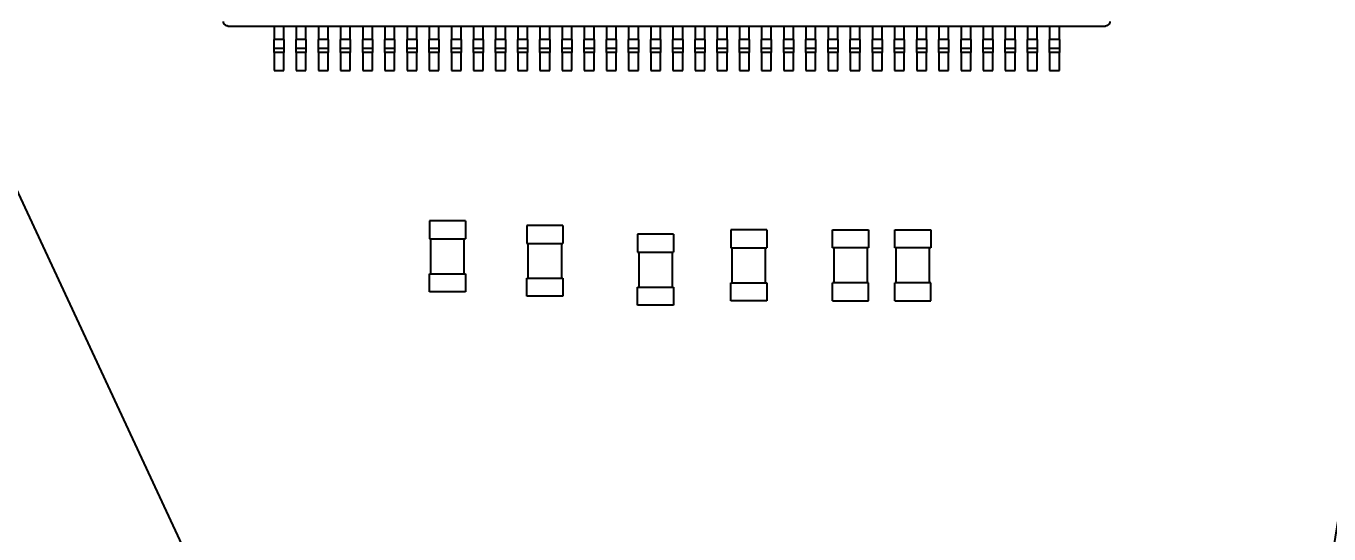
# Model space of a CAD drawing. Header units: millimetres. Extents: x 461 to 1302, y 117 to 711.
# Drawn here: x 648.7 to 707.5, y 509.8 to 532.7 of the extents above; entities that cross this region are included whole.
import ezdxf
from ezdxf import colors
from ezdxf.entities.mleader import LeaderData, LeaderLine
from ezdxf.math import Vec2, Vec3

# ---------------------------------------------------------------- set-up
doc = ezdxf.new("R2010")
doc.units = ezdxf.units.MM
doc.layers.get('0').update_dxf_attribs({"lineweight": 50})
doc.styles.add('GOST-2.304_Type-B_italic', font='')
doc.styles.get('GOST-2.304_Type-B_italic').set_extended_font_data('GOST Common', italic=True)

# ---------------------------------------------------------------- blocks, each defined once
blk = doc.blocks.new('_Dot')
at = {"color": 0, "linetype": 'ByBlock', "lineweight": -2}
blk.add_line((-0.5, 0), (-1, 0), dxfattribs=at)
at = {"color": 0, "linetype": 'ByBlock', "lineweight": 90, "const_width": 0.5}
blk.add_lwpolyline([(-0.25, 0, 1), (0.25, 0, 1)], format="xyb", close=True, dxfattribs=at)

msp = doc.modelspace()

# ---------------------------------------------------------------- linework, layer by layer
at = {"color": 7, "linetype": 'Continuous', "lineweight": 25}
for p, q in [((657.802, 532.71), (657.802, 532.709)), ((657.802, 532.709), (659.882, 532.709)), ((659.882, 532.709), (660.322, 532.709)), ((659.882, 532.709), (659.882, 532.109)), ((660.322, 532.109), (660.322, 532.709)), ((660.322, 532.709), (660.882, 532.709)), ((660.882, 532.709), (660.882, 532.109)), ((660.882, 532.709), (661.322, 532.709)), ((661.322, 532.109), (661.322, 532.709)), ((661.322, 532.709), (661.882, 532.709)), ((661.882, 532.709), (661.882, 532.109)), ((661.882, 532.709), (662.322, 532.709)), ((662.322, 532.109), (662.322, 532.709)), ((662.322, 532.709), (662.882, 532.709)), ((662.882, 532.709), (663.322, 532.709)), ((662.882, 532.709), (662.882, 532.109)), ((663.322, 532.109), (663.322, 532.709)), ((663.322, 532.709), (663.882, 532.709)), ((663.882, 532.709), (664.322, 532.709)), ((663.882, 532.709), (663.882, 532.109)), ((664.322, 532.109), (664.322, 532.709)), ((664.322, 532.709), (664.882, 532.709)), ((664.882, 532.709), (664.882, 532.109)), ((664.882, 532.709), (665.322, 532.709)), ((665.322, 532.109), (665.322, 532.709)), ((665.322, 532.709), (665.882, 532.709)), ((665.882, 532.709), (665.882, 532.109)), ((665.882, 532.709), (666.322, 532.709)), ((666.322, 532.109), (666.322, 532.709)), ((666.322, 532.709), (666.882, 532.709)), ((666.882, 532.709), (667.322, 532.709)), ((666.882, 532.709), (666.882, 532.109)), ((667.322, 532.109), (667.322, 532.709)), ((667.322, 532.709), (667.882, 532.709)), ((667.882, 532.709), (668.322, 532.709)), ((667.882, 532.709), (667.882, 532.109)), ((668.322, 532.109), (668.322, 532.709)), ((668.322, 532.709), (668.882, 532.709)), ((668.882, 532.709), (668.882, 532.109)), ((668.882, 532.709), (669.322, 532.709)), ((669.322, 532.109), (669.322, 532.709)), ((669.322, 532.709), (669.882, 532.709)), ((669.882, 532.709), (669.882, 532.109)), ((669.882, 532.709), (670.322, 532.709)), ((670.322, 532.109), (670.322, 532.709)), ((670.322, 532.709), (670.882, 532.709)), ((670.882, 532.709), (670.882, 532.109)), ((670.882, 532.709), (671.322, 532.709)), ((671.322, 532.109), (671.322, 532.709)), ((671.322, 532.709), (671.882, 532.709)), ((671.882, 532.709), (671.882, 532.109)), ((671.882, 532.709), (672.322, 532.709)), ((672.322, 532.109), (672.322, 532.709)), ((672.322, 532.709), (672.882, 532.709)), ((672.882, 532.709), (672.882, 532.109)), ((672.882, 532.709), (673.322, 532.709)), ((673.322, 532.109), (673.322, 532.709)), ((673.322, 532.709), (673.882, 532.709)), ((673.882, 532.709), (673.882, 532.109)), ((673.882, 532.709), (674.322, 532.709)), ((674.322, 532.109), (674.322, 532.709)), ((674.322, 532.709), (674.882, 532.709)), ((674.882, 532.709), (674.882, 532.109)), ((674.882, 532.709), (675.322, 532.709)), ((675.322, 532.109), (675.322, 532.709)), ((675.322, 532.709), (675.882, 532.709)), ((675.882, 532.709), (676.322, 532.709)), ((675.882, 532.709), (675.882, 532.109)), ((676.322, 532.109), (676.322, 532.709)), ((676.322, 532.709), (676.882, 532.709)), ((676.882, 532.709), (677.322, 532.709)), ((676.882, 532.709), (676.882, 532.109)), ((677.322, 532.109), (677.322, 532.709)), ((677.322, 532.709), (677.882, 532.709)), ((677.882, 532.709), (677.882, 532.109)), ((677.882, 532.709), (678.322, 532.709)), ((678.322, 532.109), (678.322, 532.709)), ((678.322, 532.709), (678.882, 532.709)), ((678.882, 532.709), (679.322, 532.709)), ((678.882, 532.709), (678.882, 532.109)), ((679.322, 532.109), (679.322, 532.709)), ((679.322, 532.709), (679.882, 532.709)), ((679.882, 532.709), (679.882, 532.109)), ((679.882, 532.709), (680.322, 532.709)), ((680.322, 532.109), (680.322, 532.709)), ((680.322, 532.709), (680.882, 532.709)), ((680.882, 532.709), (681.322, 532.709)), ((680.882, 532.709), (680.882, 532.109)), ((681.322, 532.109), (681.322, 532.709)), ((681.322, 532.709), (681.882, 532.709)), ((681.882, 532.709), (681.882, 532.109)), ((681.882, 532.709), (682.322, 532.709)), ((682.322, 532.109), (682.322, 532.709)), ((682.322, 532.709), (682.882, 532.709)), ((682.882, 532.709), (683.322, 532.709)), ((682.882, 532.709), (682.882, 532.109)), ((683.322, 532.109), (683.322, 532.709)), ((683.322, 532.709), (683.882, 532.709)), ((683.882, 532.709), (684.322, 532.709)), ((683.882, 532.709), (683.882, 532.109)), ((684.322, 532.109), (684.322, 532.709)), ((684.322, 532.709), (684.882, 532.709)), ((684.882, 532.709), (684.882, 532.109)), ((684.882, 532.709), (685.322, 532.709)), ((685.322, 532.109), (685.322, 532.709)), ((685.322, 532.709), (685.882, 532.709)), ((685.882, 532.709), (685.882, 532.109)), ((685.882, 532.709), (686.322, 532.709)), ((686.322, 532.109), (686.322, 532.709)), ((686.322, 532.709), (686.882, 532.709)), ((686.882, 532.709), (687.322, 532.709)), ((686.882, 532.709), (686.882, 532.109)), ((687.322, 532.109), (687.322, 532.709)), ((687.322, 532.709), (687.882, 532.709)), ((687.882, 532.709), (687.882, 532.109)), ((687.882, 532.709), (688.322, 532.709)), ((688.322, 532.109), (688.322, 532.709)), ((688.322, 532.709), (688.882, 532.709)), ((688.882, 532.709), (688.882, 532.109)), ((688.882, 532.709), (689.322, 532.709)), ((689.322, 532.109), (689.322, 532.709)), ((689.322, 532.709), (689.882, 532.709)), ((689.882, 532.709), (689.882, 532.109)), ((689.882, 532.709), (690.322, 532.709)), ((690.322, 532.109), (690.322, 532.709)), ((690.322, 532.709), (690.882, 532.709)), ((690.882, 532.709), (690.882, 532.109)), ((690.882, 532.709), (691.322, 532.709)), ((691.322, 532.109), (691.322, 532.709)), ((691.322, 532.709), (691.882, 532.709)), ((691.882, 532.709), (692.322, 532.709)), ((691.882, 532.709), (691.882, 532.109)), ((692.322, 532.109), (692.322, 532.709)), ((692.322, 532.709), (692.882, 532.709)), ((692.882, 532.709), (692.882, 532.109)), ((692.882, 532.709), (693.322, 532.709)), ((693.322, 532.109), (693.322, 532.709)), ((693.322, 532.709), (693.882, 532.709)), ((693.882, 532.709), (694.322, 532.709)), ((693.882, 532.709), (693.882, 532.109)), ((694.322, 532.109), (694.322, 532.709)), ((694.322, 532.709), (694.882, 532.709)), ((694.882, 532.709), (694.882, 532.109)), ((694.882, 532.709), (695.322, 532.709)), ((695.322, 532.109), (695.322, 532.709)), ((695.322, 532.709), (697.402, 532.709)), ((697.402, 532.709), (697.402, 532.71)), ((660.322, 532.109), (659.882, 532.109)), ((659.882, 531.709), (659.882, 532.109)), ((660.322, 532.109), (660.322, 531.709)), ((661.322, 532.109), (660.882, 532.109)), ((660.882, 531.709), (660.882, 532.109)), ((661.322, 532.109), (661.322, 531.709)), ((662.322, 532.109), (661.882, 532.109)), ((661.882, 531.709), (661.882, 532.109)), ((662.322, 532.109), (662.322, 531.709)), ((663.322, 532.109), (662.882, 532.109)), ((662.882, 531.709), (662.882, 532.109)), ((663.322, 532.109), (663.322, 531.709)), ((664.322, 532.109), (663.882, 532.109)), ((663.882, 531.709), (663.882, 532.109)), ((664.322, 532.109), (664.322, 531.709)), ((665.322, 532.109), (664.882, 532.109)), ((664.882, 531.709), (664.882, 532.109)), ((665.322, 532.109), (665.322, 531.709)), ((666.322, 532.109), (665.882, 532.109)), ((665.882, 531.709), (665.882, 532.109)), ((666.322, 532.109), (666.322, 531.709)), ((667.322, 532.109), (666.882, 532.109)), ((666.882, 531.709), (666.882, 532.109)), ((667.322, 532.109), (667.322, 531.709)), ((668.322, 532.109), (667.882, 532.109)), ((667.882, 531.709), (667.882, 532.109)), ((668.322, 532.109), (668.322, 531.709)), ((669.322, 532.109), (668.882, 532.109)), ((668.882, 531.709), (668.882, 532.109)), ((669.322, 532.109), (669.322, 531.709)), ((670.322, 532.109), (669.882, 532.109)), ((669.882, 531.709), (669.882, 532.109)), ((670.322, 532.109), (670.322, 531.709)), ((671.322, 532.109), (670.882, 532.109)), ((670.882, 531.709), (670.882, 532.109)), ((671.322, 532.109), (671.322, 531.709)), ((672.322, 532.109), (671.882, 532.109)), ((671.882, 531.709), (671.882, 532.109)), ((672.322, 532.109), (672.322, 531.709)), ((673.322, 532.109), (672.882, 532.109)), ((672.882, 531.709), (672.882, 532.109)), ((673.322, 532.109), (673.322, 531.709)), ((674.322, 532.109), (673.882, 532.109)), ((673.882, 531.709), (673.882, 532.109)), ((674.322, 532.109), (674.322, 531.709)), ((675.322, 532.109), (674.882, 532.109)), ((674.882, 531.709), (674.882, 532.109)), ((675.322, 532.109), (675.322, 531.709)), ((676.322, 532.109), (675.882, 532.109)), ((675.882, 531.709), (675.882, 532.109)), ((676.322, 532.109), (676.322, 531.709)), ((677.322, 532.109), (676.882, 532.109)), ((676.882, 531.709), (676.882, 532.109)), ((677.322, 532.109), (677.322, 531.709)), ((678.322, 532.109), (677.882, 532.109)), ((677.882, 531.709), (677.882, 532.109)), ((678.322, 532.109), (678.322, 531.709)), ((679.322, 532.109), (678.882, 532.109)), ((678.882, 531.709), (678.882, 532.109)), ((679.322, 532.109), (679.322, 531.709)), ((680.322, 532.109), (679.882, 532.109)), ((679.882, 531.709), (679.882, 532.109)), ((680.322, 532.109), (680.322, 531.709)), ((681.322, 532.109), (680.882, 532.109)), ((680.882, 531.709), (680.882, 532.109)), ((681.322, 532.109), (681.322, 531.709)), ((682.322, 532.109), (681.882, 532.109)), ((681.882, 531.709), (681.882, 532.109)), ((682.322, 532.109), (682.322, 531.709)), ((683.322, 532.109), (682.882, 532.109)), ((682.882, 531.709), (682.882, 532.109)), ((683.322, 532.109), (683.322, 531.709)), ((684.322, 532.109), (683.882, 532.109)), ((683.882, 531.709), (683.882, 532.109)), ((684.322, 532.109), (684.322, 531.709)), ((685.322, 532.109), (684.882, 532.109)), ((684.882, 531.709), (684.882, 532.109)), ((685.322, 532.109), (685.322, 531.709)), ((686.322, 532.109), (685.882, 532.109)), ((685.882, 531.709), (685.882, 532.109)), ((686.322, 532.109), (686.322, 531.709)), ((687.322, 532.109), (686.882, 532.109)), ((686.882, 531.709), (686.882, 532.109)), ((687.322, 532.109), (687.322, 531.709)), ((688.322, 532.109), (687.882, 532.109)), ((687.882, 531.709), (687.882, 532.109)), ((688.322, 532.109), (688.322, 531.709)), ((689.322, 532.109), (688.882, 532.109)), ((688.882, 531.709), (688.882, 532.109)), ((689.322, 532.109), (689.322, 531.709)), ((690.322, 532.109), (689.882, 532.109)), ((689.882, 531.709), (689.882, 532.109)), ((690.322, 532.109), (690.322, 531.709)), ((691.322, 532.109), (690.882, 532.109)), ((690.882, 531.709), (690.882, 532.109)), ((691.322, 532.109), (691.322, 531.709)), ((692.322, 532.109), (691.882, 532.109)), ((691.882, 531.709), (691.882, 532.109)), ((692.322, 532.109), (692.322, 531.709)), ((693.322, 532.109), (692.882, 532.109)), ((692.882, 531.709), (692.882, 532.109)), ((693.322, 532.109), (693.322, 531.709)), ((694.322, 532.109), (693.882, 532.109)), ((693.882, 531.709), (693.882, 532.109)), ((694.322, 532.109), (694.322, 531.709)), ((695.322, 532.109), (694.882, 532.109)), ((694.882, 531.709), (694.882, 532.109)), ((695.322, 532.109), (695.322, 531.709)), ((659.882, 531.709), (660.322, 531.709)), ((659.882, 531.509), (659.882, 531.709)), ((660.322, 531.709), (660.322, 531.509)), ((660.882, 531.709), (661.322, 531.709)), ((660.882, 531.509), (660.882, 531.709)), ((661.322, 531.709), (661.322, 531.509)), ((661.882, 531.709), (662.322, 531.709)), ((661.882, 531.509), (661.882, 531.709)), ((662.322, 531.709), (662.322, 531.509)), ((662.882, 531.709), (663.322, 531.709)), ((662.882, 531.509), (662.882, 531.709)), ((663.322, 531.709), (663.322, 531.509)), ((663.882, 531.709), (664.322, 531.709)), ((663.882, 531.509), (663.882, 531.709)), ((664.322, 531.709), (664.322, 531.509)), ((664.882, 531.709), (665.322, 531.709)), ((664.882, 531.509), (664.882, 531.709)), ((665.322, 531.709), (665.322, 531.509)), ((665.882, 531.709), (666.322, 531.709)), ((665.882, 531.509), (665.882, 531.709)), ((666.322, 531.709), (666.322, 531.509)), ((666.882, 531.709), (667.322, 531.709)), ((666.882, 531.509), (666.882, 531.709)), ((667.882, 531.709), (668.322, 531.709)), ((667.882, 531.509), (667.882, 531.709)), ((668.322, 531.709), (668.322, 531.509)), ((668.882, 531.709), (669.322, 531.709)), ((668.882, 531.509), (668.882, 531.709)), ((669.322, 531.709), (669.322, 531.509)), ((669.882, 531.709), (670.322, 531.709)), ((669.882, 531.509), (669.882, 531.709)), ((670.322, 531.709), (670.322, 531.509)), ((670.882, 531.709), (671.322, 531.709)), ((670.882, 531.509), (670.882, 531.709)), ((671.322, 531.709), (671.322, 531.509)), ((671.882, 531.709), (672.322, 531.709)), ((671.882, 531.509), (671.882, 531.709)), ((672.322, 531.709), (672.322, 531.509)), ((672.882, 531.709), (673.322, 531.709)), ((672.882, 531.509), (672.882, 531.709)), ((673.322, 531.709), (673.322, 531.509)), ((673.882, 531.709), (674.322, 531.709)), ((673.882, 531.509), (673.882, 531.709)), ((674.322, 531.709), (674.322, 531.509)), ((674.882, 531.709), (675.322, 531.709)), ((674.882, 531.509), (674.882, 531.709)), ((675.322, 531.709), (675.322, 531.509)), ((675.882, 531.709), (676.322, 531.709)), ((675.882, 531.509), (675.882, 531.709)), ((676.322, 531.709), (676.322, 531.509)), ((676.882, 531.709), (677.322, 531.709)), ((676.882, 531.509), (676.882, 531.709)), ((677.322, 531.709), (677.322, 531.509)), ((677.882, 531.709), (678.322, 531.709)), ((677.882, 531.509), (677.882, 531.709)), ((678.322, 531.709), (678.322, 531.509)), ((678.882, 531.709), (679.322, 531.709)), ((678.882, 531.509), (678.882, 531.709)), ((679.322, 531.709), (679.322, 531.509)), ((679.882, 531.709), (680.322, 531.709)), ((679.882, 531.509), (679.882, 531.709)), ((680.322, 531.709), (680.322, 531.509)), ((680.882, 531.709), (681.322, 531.709)), ((680.882, 531.509), (680.882, 531.709)), ((681.322, 531.709), (681.322, 531.509)), ((681.882, 531.709), (682.322, 531.709)), ((681.882, 531.509), (681.882, 531.709)), ((682.322, 531.709), (682.322, 531.509)), ((682.882, 531.709), (683.322, 531.709)), ((682.882, 531.509), (682.882, 531.709)), ((683.322, 531.709), (683.322, 531.509)), ((683.882, 531.709), (684.322, 531.709)), ((683.882, 531.509), (683.882, 531.709)), ((684.322, 531.709), (684.322, 531.509)), ((684.882, 531.709), (685.322, 531.709)), ((684.882, 531.509), (684.882, 531.709)), ((685.322, 531.709), (685.322, 531.509)), ((685.882, 531.709), (686.322, 531.709)), ((685.882, 531.509), (685.882, 531.709)), ((686.322, 531.709), (686.322, 531.509)), ((686.882, 531.709), (687.322, 531.709)), ((686.882, 531.509), (686.882, 531.709)), ((687.322, 531.709), (687.322, 531.509)), ((687.882, 531.709), (688.322, 531.709)), ((687.882, 531.509), (687.882, 531.709)), ((688.322, 531.709), (688.322, 531.509)), ((688.882, 531.709), (689.322, 531.709)), ((688.882, 531.509), (688.882, 531.709)), ((689.322, 531.709), (689.322, 531.509)), ((689.882, 531.709), (690.322, 531.709)), ((689.882, 531.509), (689.882, 531.709)), ((690.322, 531.709), (690.322, 531.509)), ((690.882, 531.709), (691.322, 531.709)), ((690.882, 531.509), (690.882, 531.709)), ((691.322, 531.709), (691.322, 531.509)), ((691.882, 531.709), (692.322, 531.709)), ((691.882, 531.509), (691.882, 531.709)), ((692.322, 531.709), (692.322, 531.509)), ((692.882, 531.709), (693.322, 531.709)), ((692.882, 531.509), (692.882, 531.709)), ((693.322, 531.709), (693.322, 531.509)), ((693.882, 531.709), (694.322, 531.709)), ((693.882, 531.509), (693.882, 531.709)), ((694.322, 531.709), (694.322, 531.509)), ((694.882, 531.709), (695.322, 531.709)), ((694.882, 531.509), (694.882, 531.709)), ((695.322, 531.709), (695.322, 531.509)), ((660.322, 531.509), (659.882, 531.509)), ((659.882, 531.509), (659.882, 530.709)), ((660.322, 530.709), (660.322, 531.509)), ((661.322, 531.509), (660.882, 531.509)), ((660.882, 531.509), (660.882, 530.709)), ((661.322, 530.709), (661.322, 531.509)), ((662.322, 531.509), (661.882, 531.509)), ((661.882, 531.509), (661.882, 530.709)), ((662.322, 530.709), (662.322, 531.509)), ((663.322, 531.509), (662.882, 531.509)), ((662.882, 531.509), (662.882, 530.709)), ((663.322, 530.709), (663.322, 531.509)), ((664.322, 531.509), (663.882, 531.509)), ((663.882, 531.509), (663.882, 530.709)), ((664.322, 530.709), (664.322, 531.509)), ((665.322, 531.509), (664.882, 531.509)), ((664.882, 531.509), (664.882, 530.709)), ((665.322, 530.709), (665.322, 531.509)), ((666.322, 531.509), (665.882, 531.509)), ((665.882, 531.509), (665.882, 530.709)), ((666.322, 530.709), (666.322, 531.509)), ((667.322, 531.509), (666.882, 531.509)), ((666.882, 531.509), (666.882, 530.709)), ((667.322, 530.709), (667.322, 531.509)), ((668.322, 531.509), (667.882, 531.509)), ((667.882, 531.509), (667.882, 530.709)), ((668.322, 530.709), (668.322, 531.509)), ((669.322, 531.509), (668.882, 531.509)), ((668.882, 531.509), (668.882, 530.709)), ((669.322, 530.709), (669.322, 531.509)), ((670.322, 531.509), (669.882, 531.509)), ((669.882, 531.509), (669.882, 530.709)), ((670.322, 530.709), (670.322, 531.509)), ((671.322, 531.509), (670.882, 531.509)), ((670.882, 531.509), (670.882, 530.709)), ((671.322, 530.709), (671.322, 531.509)), ((672.322, 531.509), (671.882, 531.509)), ((671.882, 531.509), (671.882, 530.709)), ((672.322, 530.709), (672.322, 531.509)), ((673.322, 531.509), (672.882, 531.509)), ((672.882, 531.509), (672.882, 530.709)), ((673.322, 530.709), (673.322, 531.509)), ((674.322, 531.509), (673.882, 531.509)), ((673.882, 531.509), (673.882, 530.709)), ((674.322, 530.709), (674.322, 531.509)), ((675.322, 531.509), (674.882, 531.509)), ((674.882, 531.509), (674.882, 530.709)), ((675.322, 530.709), (675.322, 531.509)), ((676.322, 531.509), (675.882, 531.509)), ((675.882, 531.509), (675.882, 530.709)), ((676.322, 530.709), (676.322, 531.509)), ((677.322, 531.509), (676.882, 531.509)), ((676.882, 531.509), (676.882, 530.709)), ((677.322, 530.709), (677.322, 531.509)), ((678.322, 531.509), (677.882, 531.509)), ((677.882, 531.509), (677.882, 530.709)), ((678.322, 530.709), (678.322, 531.509)), ((679.322, 531.509), (678.882, 531.509)), ((678.882, 531.509), (678.882, 530.709)), ((679.322, 530.709), (679.322, 531.509)), ((680.322, 531.509), (679.882, 531.509)), ((679.882, 531.509), (679.882, 530.709)), ((680.322, 530.709), (680.322, 531.509)), ((681.322, 531.509), (680.882, 531.509)), ((680.882, 531.509), (680.882, 530.709)), ((681.322, 530.709), (681.322, 531.509)), ((682.322, 531.509), (681.882, 531.509)), ((681.882, 531.509), (681.882, 530.709)), ((682.322, 530.709), (682.322, 531.509)), ((683.322, 531.509), (682.882, 531.509)), ((682.882, 531.509), (682.882, 530.709)), ((683.322, 530.709), (683.322, 531.509)), ((684.322, 531.509), (683.882, 531.509)), ((683.882, 531.509), (683.882, 530.709)), ((684.322, 530.709), (684.322, 531.509)), ((685.322, 531.509), (684.882, 531.509)), ((684.882, 531.509), (684.882, 530.709)), ((685.322, 530.709), (685.322, 531.509)), ((686.322, 531.509), (685.882, 531.509)), ((685.882, 531.509), (685.882, 530.709)), ((686.322, 530.709), (686.322, 531.509)), ((687.322, 531.509), (686.882, 531.509)), ((686.882, 531.509), (686.882, 530.709)), ((687.322, 530.709), (687.322, 531.509)), ((688.322, 531.509), (687.882, 531.509)), ((687.882, 531.509), (687.882, 530.709)), ((688.322, 530.709), (688.322, 531.509)), ((689.322, 531.509), (688.882, 531.509)), ((688.882, 531.509), (688.882, 530.709)), ((689.322, 530.709), (689.322, 531.509)), ((690.322, 531.509), (689.882, 531.509)), ((689.882, 531.509), (689.882, 530.709)), ((690.322, 530.709), (690.322, 531.509)), ((691.322, 531.509), (690.882, 531.509)), ((690.882, 531.509), (690.882, 530.709)), ((691.322, 530.709), (691.322, 531.509)), ((692.322, 531.509), (691.882, 531.509)), ((691.882, 531.509), (691.882, 530.709)), ((692.322, 530.709), (692.322, 531.509)), ((693.322, 531.509), (692.882, 531.509)), ((692.882, 531.509), (692.882, 530.709)), ((693.322, 530.709), (693.322, 531.509)), ((694.322, 531.509), (693.882, 531.509)), ((693.882, 531.509), (693.882, 530.709)), ((694.322, 530.709), (694.322, 531.509)), ((695.322, 531.509), (694.882, 531.509)), ((694.882, 531.509), (694.882, 530.709)), ((695.322, 530.709), (695.322, 531.509)), ((659.882, 530.709), (660.322, 530.709)), ((660.882, 530.709), (661.322, 530.709)), ((661.882, 530.709), (662.322, 530.709)), ((662.882, 530.709), (663.322, 530.709)), ((663.882, 530.709), (664.322, 530.709)), ((664.882, 530.709), (665.322, 530.709)), ((665.882, 530.709), (666.322, 530.709)), ((666.882, 530.709), (667.322, 530.709)), ((667.882, 530.709), (668.322, 530.709)), ((668.882, 530.709), (669.322, 530.709)), ((669.882, 530.709), (670.322, 530.709)), ((670.882, 530.709), (671.322, 530.709)), ((671.882, 530.709), (672.322, 530.709)), ((672.882, 530.709), (673.322, 530.709)), ((673.882, 530.709), (674.322, 530.709)), ((674.882, 530.709), (675.322, 530.709)), ((675.882, 530.709), (676.322, 530.709)), ((676.882, 530.709), (677.322, 530.709)), ((677.882, 530.709), (678.322, 530.709)), ((678.882, 530.709), (679.322, 530.709)), ((679.882, 530.709), (680.322, 530.709)), ((680.882, 530.709), (681.322, 530.709)), ((681.882, 530.709), (682.322, 530.709)), ((682.882, 530.709), (683.322, 530.709)), ((683.882, 530.709), (684.322, 530.709)), ((684.882, 530.709), (685.322, 530.709)), ((685.882, 530.709), (686.322, 530.709)), ((686.882, 530.709), (687.322, 530.709)), ((687.882, 530.709), (688.322, 530.709)), ((688.882, 530.709), (689.322, 530.709)), ((689.882, 530.709), (690.322, 530.709)), ((690.882, 530.709), (691.322, 530.709)), ((691.882, 530.709), (692.322, 530.709)), ((692.882, 530.709), (693.322, 530.709)), ((693.882, 530.709), (694.322, 530.709)), ((694.882, 530.709), (695.322, 530.709)), ((668.514, 523.909), (666.89, 523.909)), ((666.89, 523.909), (666.89, 523.097)), ((668.514, 523.909), (668.514, 523.097)), ((672.914, 523.709), (671.29, 523.709)), ((671.29, 523.709), (671.29, 522.897)), ((672.914, 523.709), (672.914, 522.897)), ((677.914, 523.309), (676.29, 523.309)), ((676.29, 523.309), (676.29, 522.497)), ((677.914, 523.309), (677.914, 522.497)), ((682.114, 523.509), (680.49, 523.509)), ((680.49, 523.509), (680.49, 522.697)), ((682.114, 523.509), (682.114, 522.697)), ((685.09, 522.697), (685.09, 523.509)), ((685.09, 523.509), (686.714, 523.509)), ((686.714, 523.509), (686.714, 522.697)), ((687.89, 522.697), (687.89, 523.509)), ((687.89, 523.509), (689.514, 523.509)), ((689.514, 523.509), (689.514, 522.697)), ((666.89, 523.097), (668.514, 523.097)), ((666.94, 523.097), (666.94, 521.521)), ((668.464, 521.521), (668.464, 523.097)), ((671.29, 522.897), (672.914, 522.897)), ((671.34, 522.897), (671.34, 521.321)), ((672.864, 521.321), (672.864, 522.897)), ((676.29, 522.497), (677.914, 522.497)), ((676.34, 522.497), (676.34, 520.921)), ((677.864, 520.921), (677.864, 522.497)), ((680.49, 522.697), (682.114, 522.697)), ((680.54, 522.697), (680.54, 521.121)), ((682.064, 521.121), (682.064, 522.697)), ((686.714, 522.697), (685.09, 522.697)), ((685.14, 522.697), (685.14, 521.121)), ((686.664, 521.121), (686.664, 522.697)), ((689.514, 522.697), (687.89, 522.697)), ((687.94, 522.697), (687.94, 521.121)), ((689.464, 521.121), (689.464, 522.697)), ((666.89, 521.521), (668.514, 521.521)), ((666.89, 520.709), (666.89, 521.521)), ((668.514, 521.521), (668.514, 520.709)), ((671.29, 521.321), (672.914, 521.321)), ((671.29, 520.509), (671.29, 521.321)), ((672.914, 521.321), (672.914, 520.509)), ((680.49, 521.121), (682.114, 521.121)), ((680.49, 520.309), (680.49, 521.121)), ((682.114, 521.121), (682.114, 520.309)), ((686.714, 521.121), (685.09, 521.121)), ((685.09, 520.309), (685.09, 521.121)), ((686.714, 520.309), (686.714, 521.121)), ((689.514, 521.121), (687.89, 521.121)), ((687.89, 520.309), (687.89, 521.121)), ((689.514, 520.309), (689.514, 521.121)), ((668.514, 520.709), (666.89, 520.709)), ((672.914, 520.509), (671.29, 520.509)), ((676.29, 520.921), (677.914, 520.921)), ((676.29, 520.109), (676.29, 520.921)), ((677.914, 520.921), (677.914, 520.109)), ((677.914, 520.109), (676.29, 520.109)), ((682.114, 520.309), (680.49, 520.309)), ((685.09, 520.309), (686.714, 520.309)), ((687.89, 520.309), (689.514, 520.309))]:
    msp.add_line(p, q, dxfattribs=at)
at = {"color": 7, "linetype": 'Continuous', "lineweight": 25, "flags": 128}
msp.add_lwpolyline([(667.322, 531.709), (667.322, 531.705), (667.322, 531.694), (667.322, 531.675), (667.322, 531.651), (667.322, 531.62), (667.322, 531.586), (667.322, 531.548), (667.322, 531.509)], dxfattribs=at)
at = {"color": 7, "linetype": 'Continuous', "lineweight": 25}
for points, knots in [([(657.802, 532.709), (657.776, 532.712), (657.723, 532.718), (657.657, 532.764), (657.611, 532.831), (657.605, 532.883), (657.602, 532.909)], [0, 0, 0, 0, 0.249988, 0.5, 0.750012, 1, 1, 1, 1]), ([(697.602, 532.909), (697.599, 532.883), (697.593, 532.831), (697.547, 532.764), (697.481, 532.718), (697.428, 532.712), (697.402, 532.709)], [0, 0, 0, 0, 0.249991, 0.500033, 0.750009, 1, 1, 1, 1])]:
    msp.add_open_spline(points, degree=3, knots=knots, dxfattribs=at)

# ---------------------------------------------------------------- leaders
at = {"color": 7, "lineweight": 20, "true_color": 0xffffff}
ml = msp.add_multileader_mtext('Standard', dxfattribs=at)
ml.set_content('12', color=(255, 255, 255), style='GOST-2.304_Type-B_italic')
ml.set_leader_properties()
ml.set_arrow_properties(name='DOT')
ml.build(insert=Vec2(0, 0))
ml.multileader.update_dxf_attribs({"text_left_attachment_type": 6, "text_right_attachment_type": 6, "dogleg_length": 0, "arrow_head_size": 1})
ctx = ml.context
ctx.base_point, ctx.arrow_head_size, ctx.landing_gap_size, ctx.plane_origin = Vec3(574.81, 674.134), 1, 0, Vec3(636.907, 503.188)
ctx.left_attachment, ctx.right_attachment, ctx.text_align_type = 6, 6, 2
notes = []
notes.append((ctx, [(0, (1, 1, 0), (578.979, 674.134), (-1, 0), 0, [(0, [(660.377, 499.316)], 0, [])])]))
ctx.mtext.insert, ctx.mtext.alignment, ctx.mtext.flow_direction = Vec3(578.979, 678.934), 3, 5
ml = msp.add_multileader_mtext('Standard', dxfattribs=at)
ml.set_content('10', color=(255, 255, 255), style='GOST-2.304_Type-B_italic')
ml.set_leader_properties()
ml.set_arrow_properties(name='DOT')
ml.build(insert=Vec2(0, 0))
ml.multileader.update_dxf_attribs({"text_left_attachment_type": 6, "text_right_attachment_type": 6, "dogleg_length": 0, "arrow_head_size": 1})
ctx = ml.context
ctx.base_point, ctx.arrow_head_size, ctx.landing_gap_size, ctx.plane_origin = Vec3(690.937, 429.152), 1, 0, Vec3(717.902, 548.589)
ctx.left_attachment, ctx.right_attachment, ctx.text_align_type = 6, 6, 2
notes.append((ctx, [(0, (1, 1, 0), (694.964, 429.152), (-1, 0), 0, [(0, [(714.738, 553.434)], 0, [])])]))
ctx.mtext.insert, ctx.mtext.alignment, ctx.mtext.flow_direction = Vec3(694.964, 433.952), 3, 5
for ctx, leaders in notes:
    for number, flags, end, landing, length, lines in leaders:
        leader = LeaderData()
        leader.index, (leader.has_last_leader_line, leader.has_dogleg_vector, leader.attachment_direction) = number, flags
        leader.last_leader_point, leader.dogleg_vector, leader.dogleg_length = Vec3(end), Vec3(landing), length
        for number, points, colour, breaks in lines:
            line = LeaderLine()
            line.index, line.vertices, line.color, line.breaks = number, Vec3.list(points), colors.encode_raw_color(colour), breaks
            leader.lines.append(line)
        ctx.leaders.append(leader)

doc.saveas('drawing.dxf')
